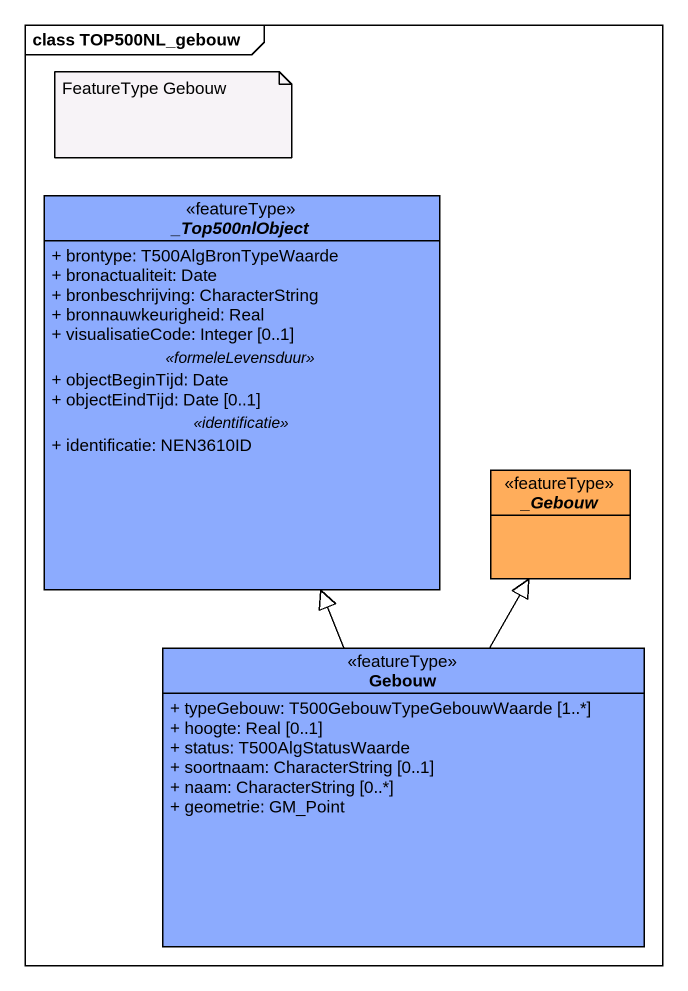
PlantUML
@startuml
mainframe class TOP500NL_gebouw
hide circle
hide empty members
skinparam classAttributeIconSize 0
abstract class "_Top500nlObject" as Top500nlObject <<featureType>> #8CABFE {
  + brontype: T500AlgBronTypeWaarde
  + bronactualiteit: Date
  + bronbeschrijving: CharacterString
  + bronnauwkeurigheid: Real
  + visualisatieCode: Integer [0..1]
  .. <<formeleLevensduur>> ..
  + objectBeginTijd: Date
  + objectEindTijd: Date [0..1]
  .. <<identificatie>> ..
  + identificatie: NEN3610ID
}
abstract class "_Gebouw" as Gebouw <<featureType>> #FFAD5B
class "Gebouw" as Gebouw_2 <<featureType>> #8CABFE {
  + typeGebouw: T500GebouwTypeGebouwWaarde [1..*]
  + hoogte: Real [0..1]
  + status: T500AlgStatusWaarde
  + soortnaam: CharacterString [0..1]
  + naam: CharacterString [0..*]
  + geometrie: GM_Point
}
Gebouw_2 -up-|> Top500nlObject
Gebouw_2 -up-|> Gebouw
note as N1
  FeatureType Gebouw
end note
@enduml
